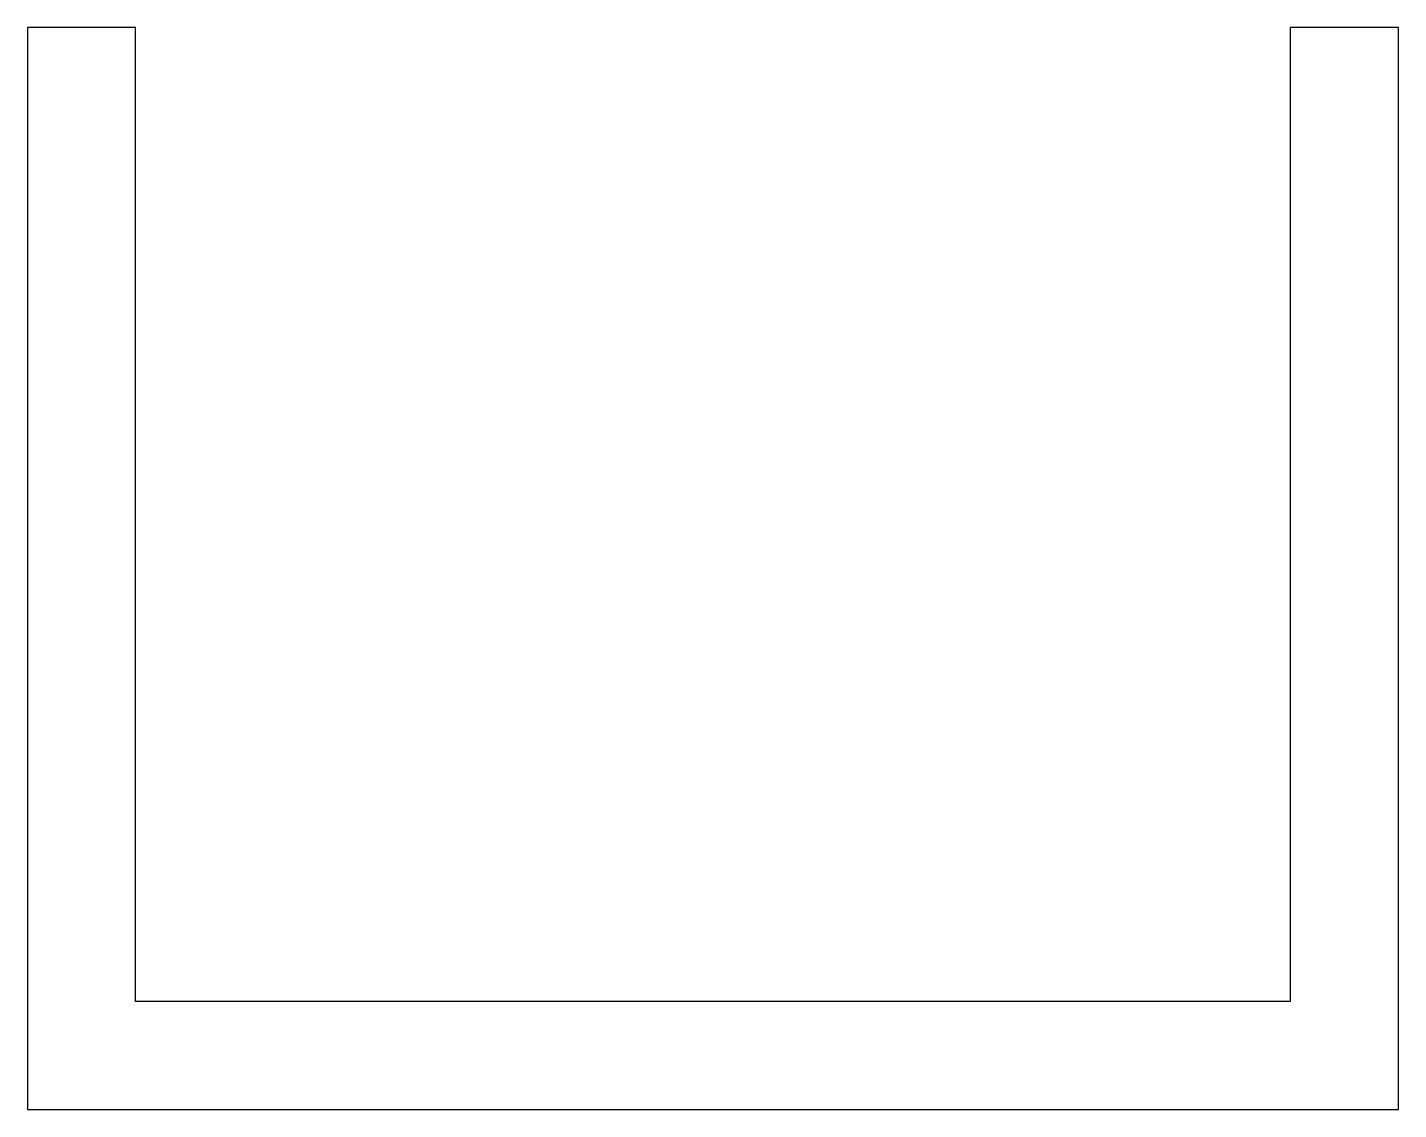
# Model space of a CAD drawing. Extents: x 775.5 to 794.5, y 361.8 to 376.8.
import ezdxf

# ---------------------------------------------------------------- set-up
doc = ezdxf.new("R2010")
doc.units = 0
doc.header["$LTSCALE"] = 0.1
doc.layers.get('0').update_dxf_attribs({"linetype": 'CONTINUOUS'})

msp = doc.modelspace()

# ---------------------------------------------------------------- linework, layer by layer
at = {"color": 7, "ltscale": 0.375}
for p, q in [((775.515, 376.782), (775.515, 361.782)), ((777.015, 376.782), (775.515, 376.782)), ((777.015, 363.282), (777.015, 376.782)), ((793.015, 376.782), (793.015, 363.282)), ((794.515, 376.782), (793.015, 376.782)), ((794.515, 361.782), (794.515, 376.782)), ((793.015, 363.282), (777.015, 363.282)), ((775.515, 361.782), (794.515, 361.782))]:
    msp.add_line(p, q, dxfattribs=at)

doc.saveas('drawing.dxf')
